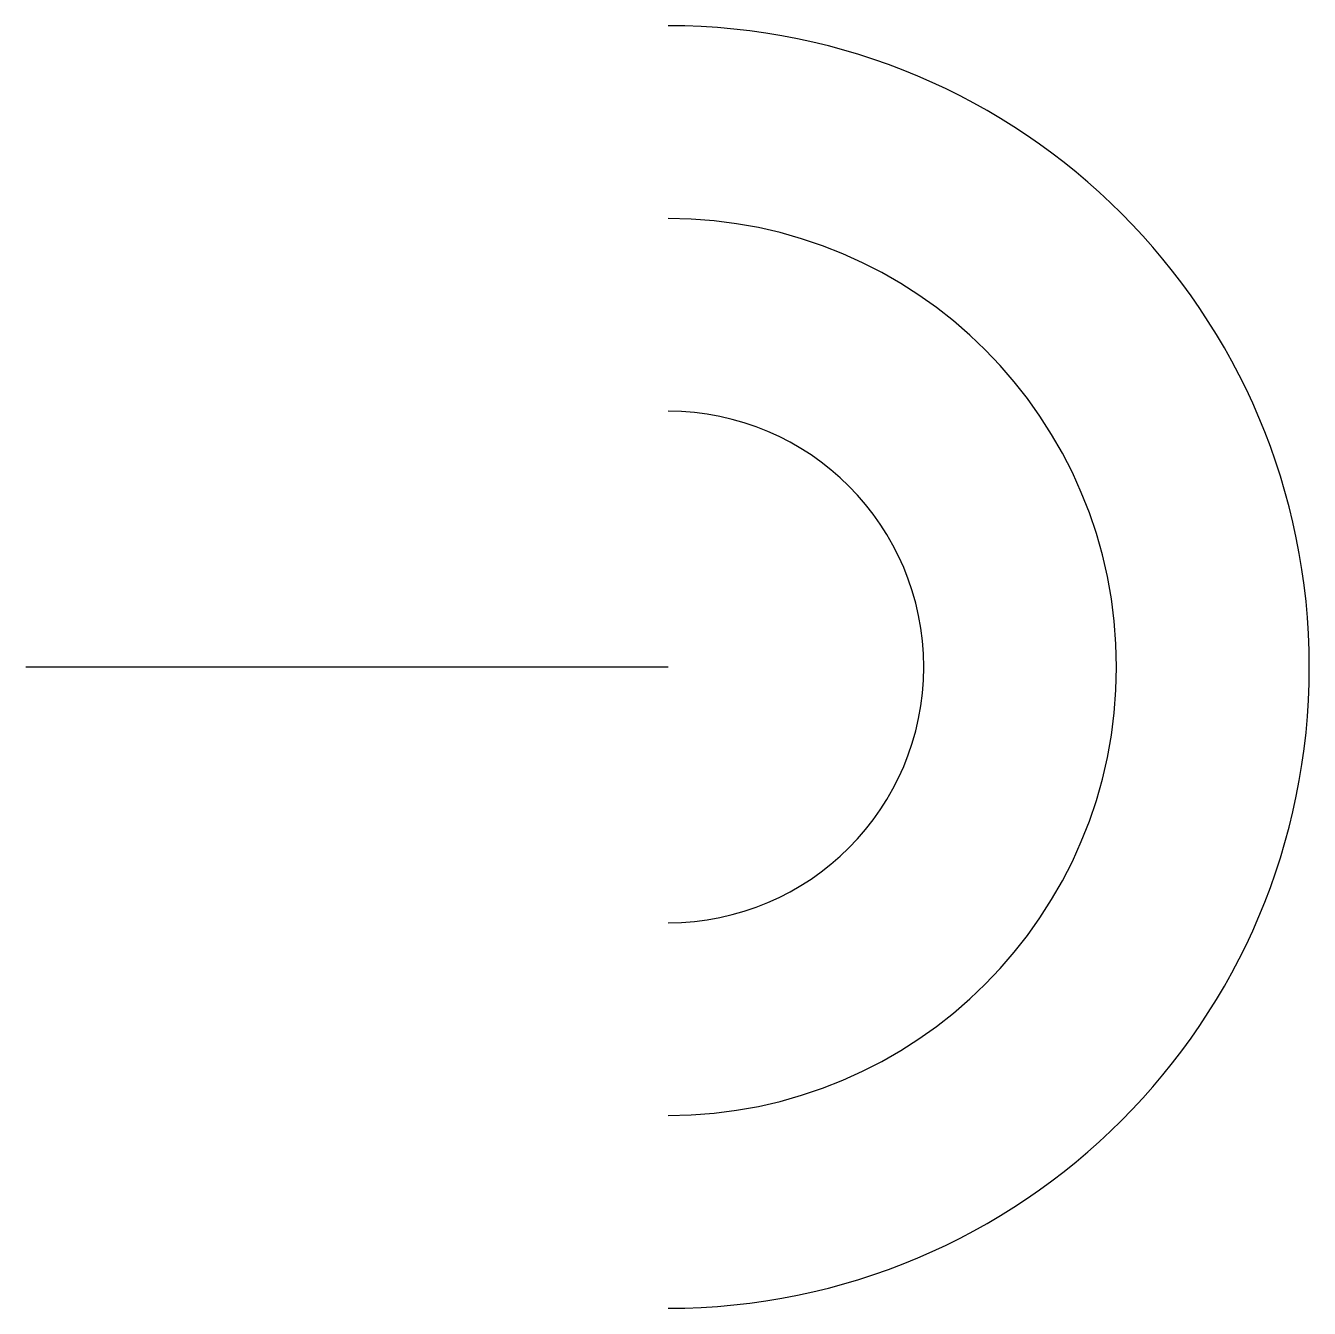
# Model space of a CAD drawing. Header units: metres. Extents: x 0 to 4.99, y -2.49 to 2.49.
import ezdxf

# ---------------------------------------------------------------- set-up
doc = ezdxf.new("R2010")
doc.units = ezdxf.units.M

msp = doc.modelspace()

# ---------------------------------------------------------------- linework, layer by layer
msp.add_line((2.5, 0), (0, 0))
for radius in [2.4945, 1.7445, 0.9945]:
    msp.add_arc((2.5, 0), radius, 270, 90)

doc.saveas('drawing.dxf')
